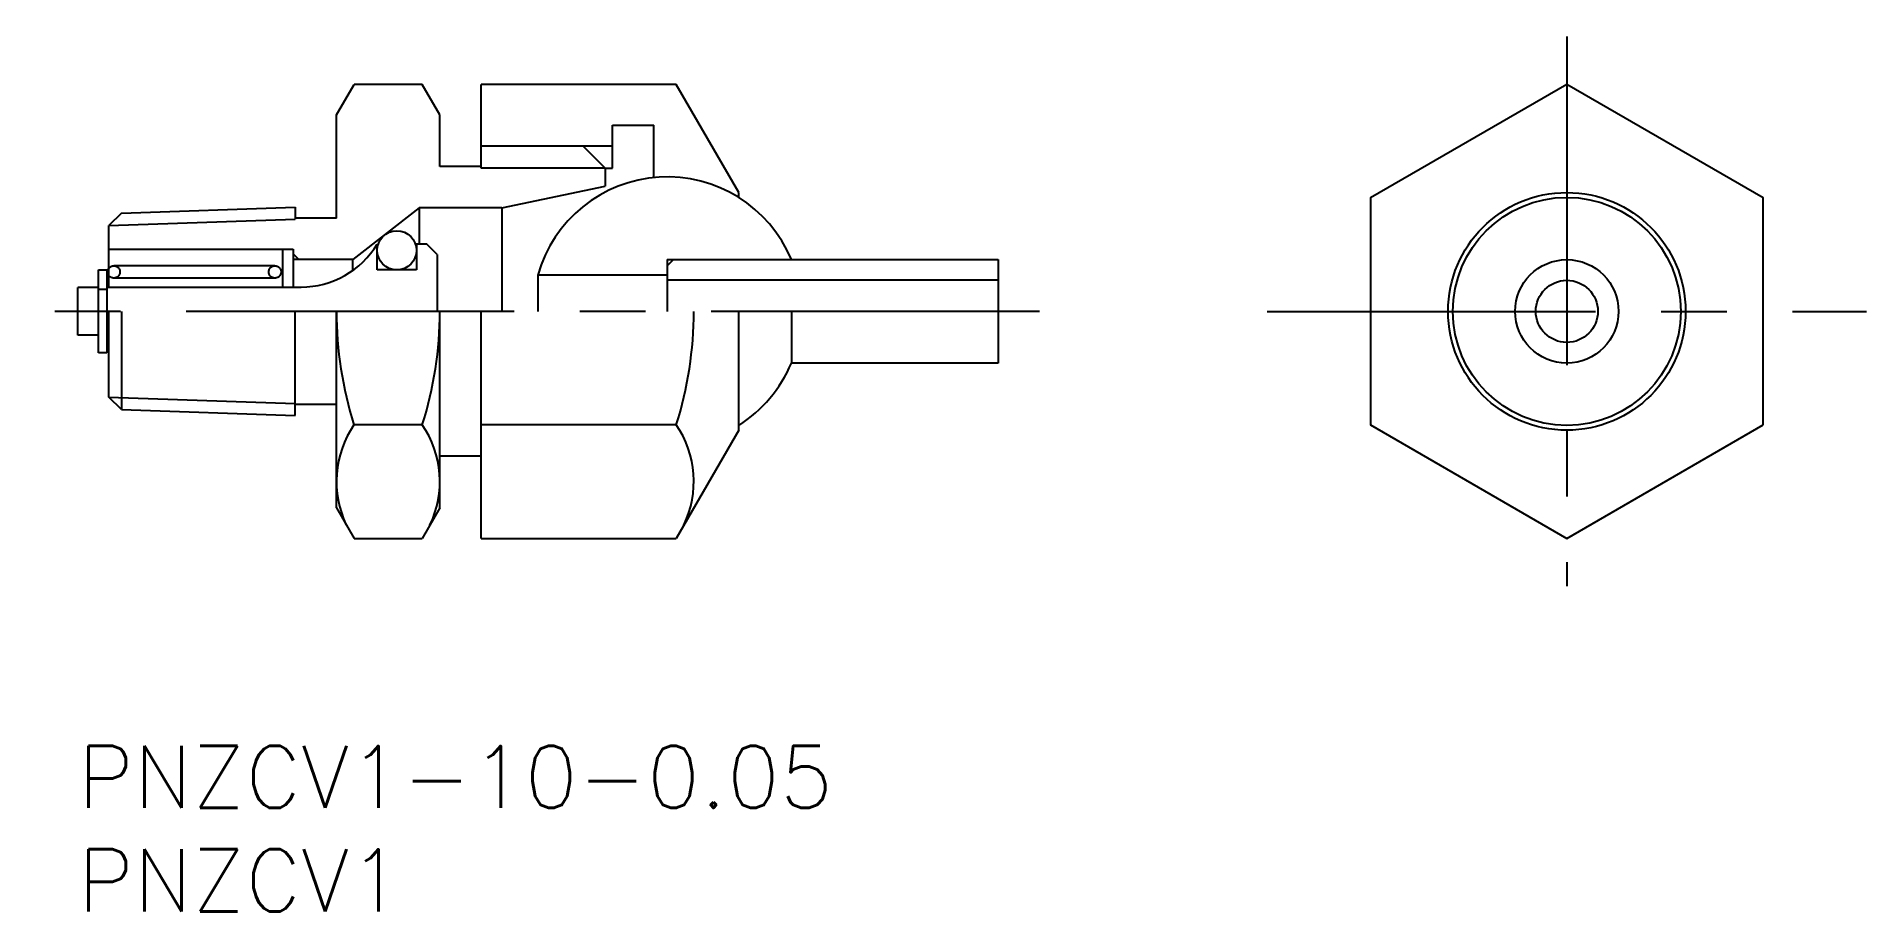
# Model space of a CAD drawing. Extents: x -2 to 86.5, y -8 to 34.3.
import ezdxf

# ---------------------------------------------------------------- set-up
doc = ezdxf.new("R2010")
doc.units = 0
doc.header["$LTSCALE"] = 0.5
doc.linetypes.add('CENTER', pattern=[50.8, 31.75, -6.35, 6.35, -6.35])
doc.linetypes.add('PHANTOM', pattern=[63.5, 31.75, -6.35, 6.35, -6.35, 6.35, -6.35])
for name, color, linetype in [('MSM_CENTER', 1, 'CENTER'), ('MSM_CONTINUOUS', 7, 'CONTINUOUS'), ('MSM_IMAGINARY', 6, 'PHANTOM'), ('MSM_NARROW', 5, 'CONTINUOUS'), ('MSM_PART_NUMBER', 7, 'CONTINUOUS')]:
    doc.layers.add(name, color=color, linetype=linetype)
doc.styles.get("Standard").update_dxf_attribs({"font": 'txt.shx', "height": 3, "bigfont": 'bigfont.shx'})

# ---------------------------------------------------------------- blocks, each defined once
blk = doc.blocks.new('*U5')
at = {"layer": 'MSM_PART_NUMBER'}
blk.add_text('PNZCV1-10-0.05', height=3, dxfattribs=at).set_placement((0, -3))
blk = doc.blocks.new('*U6')
at = {"layer": 'MSM_PART_NUMBER'}
blk.add_text('PNZCV1', height=3, dxfattribs=at).set_placement((0, -8))

msp = doc.modelspace()

# ---------------------------------------------------------------- linework, layer by layer
at = {"layer": 'MSM_CENTER'}
for p, q in [((71.996, 34.279), (71.996, 7.721)), ((46.5, 21), (-2, 21)), ((57.508, 21), (86.483, 21))]:
    msp.add_line(p, q, dxfattribs=at)
at = {"layer": 'MSM_CONTINUOUS'}
for p, q in [((12.5, 30.5), (13.349, 31.97)), ((16.651, 31.97), (13.349, 31.97)), ((17.5, 30.5), (16.651, 31.97)), ((19.5, 27.917), (19.5, 31.97)), ((28.932, 31.97), (19.5, 31.97)), ((31.95, 26.742), (28.932, 31.97)), ((12.5, 25.5), (12.5, 30.5)), ((17.5, 28), (17.5, 30.5)), ((25.845, 30), (27.845, 30)), ((25.845, 27.917), (25.845, 30)), ((27.845, 27.467), (27.845, 30)), ((76.746, 29.227), (76.746, 29.227)), ((19.5, 29), (24.417, 29)), ((19.5, 28), (17.5, 28)), ((25.5, 27.917), (25.845, 27.917)), ((25.5, 27.917), (25.5, 27.047)), ((79.121, 27.856), (79.121, 27.856)), ((20.5, 26), (25.5, 27.047)), ((31.95, 26.509), (31.95, 26.742)), ((2.102, 25.746), (1.5, 25.144)), ((2.102, 25.746), (10.5, 26.04)), ((10.5, 26.04), (10.5, 25.459)), ((16.5, 26), (13.3, 23.5)), ((20.5, 26), (16.5, 26)), ((16.5, 26), (16.5, 24.25)), ((20.5, 26), (20.5, 21)), ((1.5, 22.156), (1.5, 25.144)), ((12.5, 25.5), (10.5, 25.5)), ((1.5, 24), (10.4, 24)), ((9.9, 22.156), (9.9, 24)), ((10.4, 24), (10.4, 22.156)), ((14.471, 24.167), (14.471, 24.25)), ((14.471, 23), (14.471, 24.166)), ((16.371, 24.25), (16.371, 23)), ((16.871, 24.25), (16.371, 24.25)), ((17.371, 23.75), (16.871, 24.25)), ((10.679, 23.5), (10.4, 23.779)), ((13.3, 23.5), (10.4, 23.5)), ((13.3, 23.023), (13.3, 23.5)), ((17.371, 23.75), (17.371, 21)), ((28.5, 23.5), (44.5, 23.5)), ((28.5, 23.5), (28.5, 21)), ((28.8, 23.5), (28.5, 23.2)), ((44.5, 23.5), (44.5, 18.5)), ((1, 22.156), (0, 22.156)), ((0, 19.844), (0, 22.156)), ((1, 19), (1, 23)), ((1, 23), (1.4, 23)), ((1.4, 23), (1.4, 19)), ((10.792, 22.156), (1.4, 22.156)), ((16.371, 23), (14.471, 23)), ((28.5, 22.75), (22.24, 22.75)), ((22.24, 22.75), (22.24, 21)), ((44.5, 22.5), (28.5, 22.5)), ((1.4, 22.056), (1, 22.056)), ((1.5, 16.856), (1.5, 21)), ((2.102, 21), (2.102, 16.254)), ((10.5, 15.96), (10.5, 21)), ((12.5, 11.5), (12.5, 21)), ((17.5, 11.5), (17.5, 21)), ((19.5, 10.03), (19.5, 21)), ((31.95, 15.258), (31.95, 21)), ((34.5, 21), (34.5, 18.5)), ((1, 19.844), (0, 19.844)), ((1.5, 19.944), (1.4, 19.944)), ((1.4, 19), (1, 19)), ((44.5, 18.5), (34.5, 18.5)), ((2.102, 16.254), (1.5, 16.856)), ((2.102, 16.254), (10.5, 15.96)), ((12.5, 16.5), (10.5, 16.5)), ((16.651, 15.515), (13.349, 15.515)), ((28.932, 15.515), (19.5, 15.515)), ((31.95, 15.258), (28.932, 10.03)), ((19.5, 14), (17.5, 14)), ((12.5, 11.5), (13.349, 10.03)), ((17.5, 11.5), (16.651, 10.03)), ((13.349, 10.03), (16.651, 10.03)), ((19.5, 10.03), (28.932, 10.03))]:
    msp.add_line(p, q, dxfattribs=at)
at = {"layer": 'MSM_CONTINUOUS', "color": 7, "linetype": 'CONTINUOUS'}
msp.add_line((24.417, 29), (25.5, 27.917), dxfattribs=at)
at = {"layer": 'MSM_CONTINUOUS'}
msp.add_lwpolyline([(81.496, 15.515), (81.496, 26.485), (71.996, 31.97), (62.496, 26.485), (62.496, 15.515), (71.996, 10.03)], close=True, dxfattribs=at)
for centre, radius in [((71.996, 21), 5.742), ((71.996, 21), 5.509), ((15.421, 23.95), 0.95), ((71.996, 21), 2.5), ((71.996, 21), 1.5)]:
    msp.add_circle(centre, radius, dxfattribs=at)
for centre, radius, start, end in [((28.5, 21), 6.5, 22.61986, 164.3815), ((10.792, 26.476), 4.3, 270, 328.81971), ((30.651, 21), 18.151, 180, 197.58795), ((-0.651, 21), 18.151, 342.41205, 0), ((11.629, 21), 18.151, 342.41205, 0), ((28.5, 21), 6.5, 302.05729, 337.38014), ((17.356, 12.773), 4.856, 145.61575, 205.61575), ((12.644, 12.773), 4.856, 334.38425, 34.38425), ((24.924, 12.773), 4.856, 334.38425, 34.38425)]:
    msp.add_arc(centre, radius, start, end, dxfattribs=at)
at = {"layer": 'MSM_IMAGINARY'}
for p, q in [((9.523, 23.204), (1.733, 23.204)), ((9.523, 22.608), (1.733, 22.608))]:
    msp.add_line(p, q, dxfattribs=at)
for centre in [(1.733, 22.906), (9.523, 22.906)]:
    msp.add_circle(centre, 0.298, dxfattribs=at)
at = {"layer": 'MSM_NARROW'}
for p, q in [((24.417, 29), (25.845, 29)), ((25.5, 27.917), (19.5, 27.917)), ((1.5, 25.144), (10.5, 25.459)), ((1.5, 16.856), (10.5, 16.541))]:
    msp.add_line(p, q, dxfattribs=at)

# ---------------------------------------------------------------- block references
at = {"layer": 'MSM_CONTINUOUS'}
for name in ['*U5', '*U6']:
    msp.add_blockref(name, (0, 0), dxfattribs=at)

doc.saveas('drawing.dxf')
